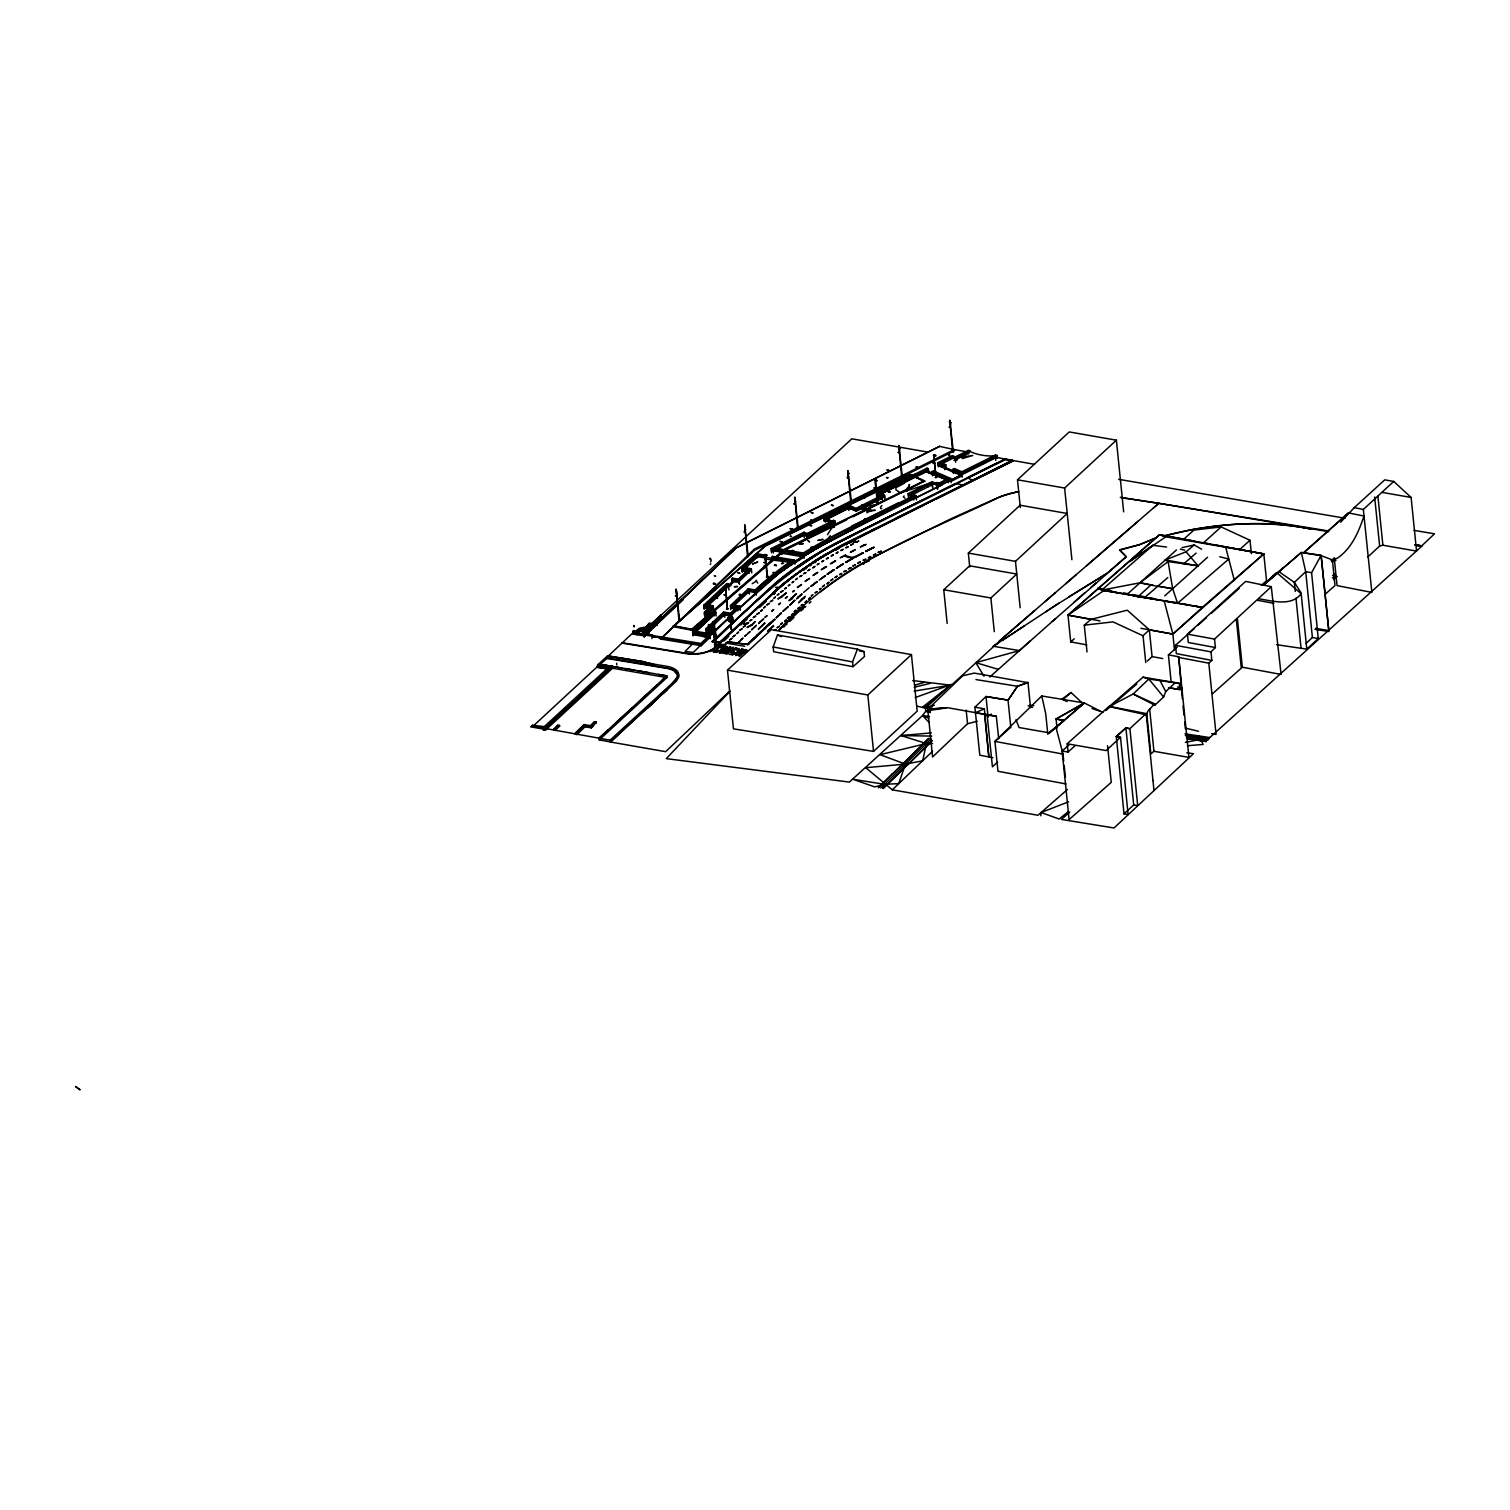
<?xml version="1.0" encoding="UTF-8"?>
<svg xmlns="http://www.w3.org/2000/svg" width="1510" height="1510" viewBox="0 0 1510 1510"><rect width="100%" height="100%" fill="white"/><g stroke="black" fill="none" stroke-linecap="round" stroke-linejoin="round"><path stroke-width="1.5" d="M715.23 646.582L713.248 622.252L715.797 646.582L715.419 633.879L715.627 636.635L714.438 633.747L715.23 636.446L716.061 634.804L715.06 634.634L715.646 636.635L714.74 633.936L714.815 636.427L715.419 633.879L715.608 636.54L714.457 633.728L714.815 636.427L715.627 634.483M848.054 475.537L848.45 474.914M709.322 637.635L708.907 633.52C716.023 629.236 713.551 629.859 712.739 630.746M715.362 633.841L715.23 636.559L716.174 636.371M713.834 637.163C714.74 628.481 714.683 642.618 715.268 645.978L715.985 644.6L716.023 646.582L713.248 622.252L716.117 646.752L713.362 622.252C715.06 631.878 714.06 643.581 716.099 646.695L716.004 644.562L716.117 646.129L714.551 644.808L716.495 644.392L714.551 644.846L716.495 644.392L715.23 644.185M864.739 510.248L867.438 504.812L884.766 496.922L879.556 494.468L925.554 472.045M714.947 622.214C713.683 613.909 715.778 649.3 715.495 646.922L713.286 622.781M862.135 509.606L867.419 506.152L867.438 504.812L855.925 510.474L848.677 508.153L826.782 519.195L835.068 522.762L827.48 534.672M714.211 622.271L715.513 622.856L712.965 622.384L715.551 646.922L715.004 644.638M715.419 646.393L712.965 622.441L714.985 623.234M644.562 635.937L645.789 634.766L645.129 632.35L644.562 635.937L633.256 634.087L632.973 631.331L636.673 631.935L636.956 634.71L638.183 633.52L637.503 631.105L636.673 631.878M715.948 646.356L715.702 644.959L715.948 646.223M904.226 483.294L895.977 487.655L895.883 489.806L899.828 492.524M757.775 583.124L756.076 580.236M715.325 622.611L714.117 622.932M714.305 623.234L714.475 622.214L714.645 623.252M715.457 623.064L714.022 623.158M616.646 663.211L616.76 664.985M648.62 631.652L648.677 633.464L648.432 631.633M714.154 622.46L713.796 622.573M790.806 536.163C790.334 537.126 789.145 535.503 791.599 536.465M811.285 520.176C811.549 520.988 809.454 520.176 811.285 519.987M863.324 505.208L861.606 505.17L863.682 505.303M705.982 618.666C708.888 619.1 702.867 617.703 706.095 618.081M764.003 568.477L764.268 565.401M738.862 580.482L736.465 580.463L738.824 580.444M715.249 633.992C716.363 638.768 714.589 632.747 716.117 635.54M1040.786 815.759L1041.088 812.512L1067.457 789.503M907.227 489.731L907.661 487.655L906.642 490.882L932.217 482.502L937.465 485.522L948.28 480.633L933.822 473.309L931.406 473.876M774.441 564.91L776.14 565.099L774.422 565.438M774.252 573.12L775.423 573.007M774.838 573.29L773.026 572.894L775.083 572.932M907.661 487.655L907.359 490.523L901.206 492.788M948.356 454.755L948.337 454.774M713.551 622.535L714.362 637.088L713.305 622.479M652.754 624.8L652.433 624.083M713.23 630.689L712.173 629.764L713.796 630.595M726.083 586.824L724.875 586.767L728.556 586.786L733.407 582.18L731.652 580.708L732.558 579.84L738.447 580.84L748.828 571.044L741.995 569.893L757.171 555.472L765.778 556.926L764.985 558.964L794.77 562.985L804.056 557.001L781.727 553.226L782.501 551.188L774.592 549.848L774.724 551.018L771.421 551.452L804.283 535.106L807.303 536.428L833.841 523.234L824.101 520.327L848.903 507.983L856.245 511.192L882.142 498.3L876.951 496.054L928.499 470.384L927.216 469.818L876.838 494.865L882.01 497.13L856.132 510.002L848.79 506.813L823.988 519.138L825.29 519.704M738.277 580.822L738.56 582.011L731.765 581.897L733.407 582.18M780.047 541.675L782.35 542.033L780.236 541.203M831.972 513.4L832.274 512.966M875.404 480.331L876.026 479.991M886.899 470.176L889.277 470.573L887.238 469.742M887.087 477.915C888.597 478.085 884.275 477.009 888.258 477.745M916.872 466.892L918.118 467.515L915.702 467.081M916.872 474.857L914.701 474.744L916.608 475.103M933.633 455.284L936.087 477.519L933.614 455.359L936.011 455.831L933.539 455.208L935.634 455.208L934.577 455.491M934.426 463.306C929.915 462.475 937.351 463.796 933.784 463.23M706.699 602.622L709.002 603.377L706.963 602.566M714.268 575.801C716.25 577.009 715.495 575.65 715.381 575.914M715.589 583.766L713.192 583.766L715.57 584.068L713.456 583.124L714.664 583.615M765.74 554.623C766.646 555.208 766.136 552.679 766.08 559.323M765.155 560.191L764.74 556.076L767.269 555.133L765.381 554.849M765.23 562.777L763.815 562.418L765.721 562.852M780.764 549.546L778.933 549.262L781.293 549.319L779.217 548.621L780.198 549.149M790.221 528.802L792.656 529.161L790.202 528.538M811.285 512.475L813.154 513.136L811.191 512.456M862.889 497.602L865.06 497.866L863.795 497.319M862.644 497.149L864.683 497.224L863.418 497.715M794.977 500.98L795.317 501.905M676.537 591.977L676.99 591.92M676.593 595.62L675.329 595.997L676.801 595.582M677.254 593.808L676.48 593.147L676.914 594.223M710.21 558.058L710.04 558.776M710.606 562.003L710.965 561.135M710.889 563.853L710.172 564.325M744.921 527.915L745.487 527.216M745.789 529.481L744.845 528.953L745.449 529.878M745.355 531.237L744.487 531.784M794.977 498.866L794.486 497.715M795.392 503.34L794.486 504.359M795.298 500.905L795.789 501.754M848.167 473.781L849.054 473.404M848.601 477.084L847.11 477.405L847.808 478.141M898.525 452.264L899.507 451.773M899.828 449.999L899.771 449.791M950.054 423.234L950.923 422.649M950.318 421.988L949.28 421.913L950.243 420.988M950.639 424.933L950.734 424.31M950.488 426.537L949.148 427.122M712.55 629.651C711.116 631.029 714.381 629.802 714.287 630.67M712.324 629.67L712.116 630.633L713.211 629.953M714.362 630.274L705.849 628.802L706.265 632.935M949.167 454.736L949.11 455.737L949.79 454.963M848.997 473.404L848.186 473.611M828.518 537.9L830.387 537.56L828.518 537.9L830.274 535.71M711.097 560.229L711.191 559.795M795.43 499.98L795.166 499.64M899.941 447.904L899.885 448.923L899.979 447.923M746.714 623.366L745.185 624.196M745.865 624.045L746.695 623.215M773.177 646.959L777.461 634.993L857.416 649.149L864.022 651.678L864.513 656.454L853.037 666.684L773.667 651.735L773.177 646.959L852.565 661.927L853.037 666.684M747.337 627.16L751.527 624.781M852.565 661.927L857.416 649.149M1174.874 683.048L1165.739 691.58L1163.606 697.016L1154.829 705.208L1133.161 693.996L1109.189 706.605L1146.317 714.872L1148.015 710.965L1154.621 703.811L1133.161 693.996L1148.846 679.047L1179.216 683.294L1179.857 689.579L1168.57 687.73L1179.857 689.579L1181.877 687.937L1177.498 687.05M715.532 636.559L714.759 633.653L714.702 636.295M743.637 623.554L745.128 623.875M863.192 504.925L863.833 505.019M744.203 623.611L744.732 624.366M743.769 624.121L744.902 623.8M715.212 646.091L714.532 634.294L715.57 644.468M882.784 788.333L884.596 784.313L931.009 739.088M713.079 629.727L714.154 630.198M822.686 539.315L817.684 540.391M774.819 565.174L776.517 565.684L774.97 565.136M637.05 630.331L638.787 631.803L638.673 630.444L636.238 633.067L644.298 634.389L649.111 629.689L649.47 630.84L639.73 629.255L639.428 628.122L634.483 632.784L636.654 630.5L646.808 632.086M831.104 513.136L829.877 513.023L831.349 512.872M706.208 618.628L704.509 618.515L705.736 618.628M742.297 572.29L741.882 568.175L757.133 553.774L765.664 555.208L765.117 554.434M810.209 525.593L811.833 525.688L809.888 525.442M831.368 504.944L833.312 505.718L832.048 505.17M875.989 480.18L877.253 480.727L874.894 480.444M638.503 630.803L636.163 632.784M773.724 626.31L772.214 627.254M804.339 597.847L798.771 602.622M804.396 597.752L805.113 596.299L801.451 599.508M715.212 636.106L715.193 635.257M725.649 586.899L727.424 609.077L725.328 586.635M738.239 572.705L739.9 573.234L737.692 572.705M950.885 422.857L950.696 423.196M1263.455 584.785L1301.337 552.433L1321.118 555.303L1311.586 572.686L1318.268 638.522L1306.792 649.13L1276.592 644.694M679.708 621.006L676.046 589.296M747.544 556.756L744.732 524.838M952.678 452.056L949.771 420.139L953.376 451.981M797.582 528.802L794.845 496.998L798.299 528.783M851.489 502.528L847.922 470.818M901.697 477.292L898.809 445.375L902.414 477.217M713.097 634.087L712.569 630.217M899.431 452.283L898.45 452.641M744.808 531.596L744.015 531.935M847.582 477.273L847.922 478.047M794.449 504.265L795.392 503.509M898.167 452.339L899.224 451.716M898.846 452.736L898.865 451.83M950.451 426.518L949.431 427.405M794.845 503.868L794.166 503.604M642.467 631.067C648.451 630.217 645.695 636.012 648.583 629.613L646.393 633.049L642.599 632.426L644.77 628.972L645.11 630.123M715.268 644.77L715.4 646.053L715.344 644.317M636.692 631.822L633.011 631.18L633.785 630.482L634.521 632.916L633.256 634.087M1030.537 707.624L1027.97 682.369L1017.438 686.276L1008.189 700.055L985.992 696.525L974.913 707.19L979.801 755.208L992.882 757.68M1010.813 727.612L1008.038 700.206L1017.438 686.276L1027.989 682.633L974.29 673.101L962.682 675.782L927.744 709.266L932.576 756.944L967.551 723.743L977.215 721.27M728.499 585.729L706.623 606.907L713.399 607.888L707.246 613.381L713.154 614.325L715.816 613.079L695.336 631.897L709.058 635.03L712.795 631.274L705.982 629.991L723.875 614.155L730.689 615.306L737.409 607.983L730.689 607.907L748.318 589.391L755.189 590.618L765.192 581.463L791.731 561.701L758.039 555.944L744.638 568.949L751.433 569.836L739.22 581.199L733.369 581.123L706.623 606.907M857 541.618L854.509 542.26M853.981 541.543L855.358 541.222M730.085 691.146L666.306 758.624L849.356 782.086L922.591 715.551L925.781 711.267L925.517 708.19L916.759 706.095M676.555 590.957L676.48 590.485M899.356 447.224L898.997 446.771M745.185 526.688L744.958 525.593L744.638 526.499M743.505 623.46L744.581 622.875M646.601 631.897L636.956 630.859M880.349 507.36L881.878 505.529M775.215 565.155L774.611 565.212M707.246 613.381L713.399 607.888M728.783 621.403C738.315 617.156 724.498 613.513 728.783 621.403L733.011 621.742L732.558 617.288L728.348 616.948L728.783 621.403L733.011 621.742L728.688 616.627L729.122 621.082L733.011 621.742M809.851 525.14L810.568 525.367M809.87 532.898C809.36 532.181 810.134 533.483 809.624 533.143M707.605 610.474C703.83 609.832 708.851 611.04 706.699 610.682M781.312 549.565L780.387 549.206M874.875 480.067L877.404 502.415L875.724 480.161M917.061 475.046L914.966 474.102L916.174 474.895M765.362 554.604L767.552 576.726M904.112 495.959L903.32 496.828L905.037 498.243M1340.653 522.215L1354.281 507.605L1384.745 479.859L1393.711 481.426L1411.114 497.451L1416.55 551.093L1382.877 545.223L1379.63 546.016L1367.701 557.096M737.994 580.35L736.729 579.897L738.031 580.104M875.724 488.277L873.799 487.956L876.102 487.9M1102.942 712.494L1084.35 702.962L1041.768 695.978L994.939 741.391L997.978 771.27L1066.06 783.954M1182.33 698.866L1178.687 656.737L1168.4 654.906L1171.213 682.595M1198.525 731.255L1185.954 728.273M716.099 652.471L719.515 650.848M721.176 652.773L719.251 652.905L720.1 652.056M730.708 652.358L734.691 648.356M730.349 654.604L728.99 654.075M732.727 652.245L736.993 647.979L735.408 647.658M733.992 652.867L732.407 654.415M734.445 652.395L731.954 654.887L734.596 654.132M734.37 654.359L736.125 652.622M735.2 653.528C738.635 651.376 741.504 645.695 736.616 650.244M741.504 649.187L739.787 650.885M713.192 651.791L714.966 651.791M713.305 651.659L714.928 650.055M718.005 648.79L716.08 650.697M716.891 651.678L717.948 650.621M720.855 647.733L722.516 646.072M719.591 650.772L721.78 648.602M722.101 648.281L724.309 646.072L722.743 645.865M721.006 652.943L725.989 647.96M725.857 648.092L727.273 646.676M722.705 653.037L724.007 653.547M722.969 652.773L726.801 648.941M726.82 648.923L727.914 647.809M727.971 647.752L730.632 646.884L729.896 647.62M724.158 653.396L730.312 647.205M725.725 653.603C737.371 641.712 733.483 648.96 727.178 654.019L725.593 653.755M730.746 654.207L733.539 651.414M732.142 654.679L733.615 653.226M725.668 646.506L722.969 649.187M714.74 633.936L714.947 636.201L714.645 633.615M715.287 649.696L719.364 645.657M719.477 645.544L721.157 645.657L718.137 648.658M721.365 648.998L722.837 647.526M720.685 651.471L719.402 652.754M720.931 651.225L722.158 649.998M721.856 650.3L720.402 651.754M710.021 651.376L711.248 650.149M714.551 652.207L716.419 650.357M744.789 649.734L746.544 649.866L745.374 651.018M746.525 651.754L747.884 650.433M1415.002 545.167L1421.401 546.167L1434.5 533.804L1414.021 530.369M727.291 646.658L725.895 646.28M741.674 649.017L743.373 649.243L740.089 652.452M740.957 651.603C736.049 657.662 734.068 655.057 740.183 650.489M743.618 650.867L744.958 649.564M738.579 655.793L739.9 656.359L746.487 649.942M744.449 653.773L745.034 653.207M744.6 653.622L746.94 651.338M739.409 654.962L741.353 653.075M743.373 651.112L741.693 652.735M902.961 763.815L928.971 738.315L923.969 743.26M903.093 763.626L892.221 774.29L928.99 738.541M907.736 764.588L928.858 743.845M907.887 764.626L928.876 744.071M1187.464 634.143L1245.656 581.388L1271.288 586.692L1214.531 639.089L1187.464 634.143L1188.313 642.505L1215.399 647.545L1214.531 639.089M1211.681 733.652L1216.06 734.445L1208.812 663.173L1211.851 660.399L1210.982 651.867L1215.399 647.545M711.625 626.971L724.649 614.645M928.707 743.826L931.953 740.636M707.85 638.107L731.425 615.797L724.762 614.664M736.842 654.51L739.202 652.245M887.049 784.615L883.048 788.56L907.699 764.362M896.997 775.045L907.869 764.4M928.726 744.034L932.123 740.674M892.202 774.064L878.329 787.729L882.312 784.067M882.142 784.049L892.353 774.083M886.917 784.822L897.129 774.856M652.641 626.839L652.433 623.177L652.49 626.348M652.999 626.367L647.96 625.31L643.619 629.104L649.847 623.328L650.583 628.764L661.323 618.326L660.512 615.401M658.492 620.987L658.096 618.326M652.622 626.216L652.452 623.196M657.869 621.157L658.209 618.043M711.153 627.424L702.018 636.295L703.981 636.559M727.386 641.958L747.827 644.468L728.481 641.769L725.008 645.034L720.364 644.411L724.706 644.506L727.159 642.165M932.5 751.338L892.297 789.824L865.74 767.703L905.415 764.098L922.685 760.813L926.404 743.543L932.519 743.486M649.47 626.31L649.224 624.932C651.829 623.498 645.28 626.461 649.224 625.197L649.3 626.159L651.055 623.517L645.072 629.33M649.64 625.857L660.399 615.495M650.017 626.518L660.644 615.967M650.036 626.82L660.663 616.269M650.074 627.103L660.719 616.835M650.13 627.688L660.757 617.118M650.149 627.971L660.814 617.684M653.094 637.371L652.414 634.955L644.808 633.709L644.241 637.314M650.055 628.613L660.87 618.269L660.512 615.363M655.132 620.61L655.434 623.422M656.34 625.329L649.319 624.932M652.358 634.936L651.867 638.56M575.253 733.105L584.087 724.573L590.429 725.612L594.544 721.667L596.242 721.95L591.373 727.877L585.012 726.838L577.047 734.521L575.367 734.219L584.899 725.725L585.012 726.838M575.367 734.219L584.087 724.573M594.544 721.667L590.542 726.725L590.429 725.612M591.373 727.877L596.242 721.95M932.519 475.782L932.085 471.648L950.941 480.161L961.851 474.725L938.125 464.382L952.508 457.228L955.528 458.53L968.495 452.094L954.301 449.602L754.396 549.055L660.512 639.032L701.319 645.714L709.889 637.447L692.863 634.691L713.192 615.476L713.079 614.287L707.171 613.305L704.49 613.947L704.604 615.117L706.303 615.419L707.171 613.305M715.381 647.073L714.305 634.351L714.551 636.861M742.24 649.338L738.786 652.641M770.006 629.368L767.571 631.161L771.629 627.254M880.726 788.012L884.596 784.313L898.752 783.633L905.415 764.098L880.047 754.679L926.404 743.543L901.074 735.578L931.443 732.878M723.705 641.146L725.366 639.56M739.692 641.429C734.03 646.374 748.243 633.483 741.051 639.787M738.352 653.056L735.729 655.567L737.088 654.264M739.636 651.829L741.75 649.81M748.828 643.279L747.11 644.543L750.149 641.656M749.488 643.392L747.752 644.676L756.284 636.918M772.044 627.424L769.402 629.934M725.442 639.504L728.802 636.295M764.683 623.441L758.303 629.255L764.438 623.12M764.192 623.328L764.909 623.215M791.278 598.205C803.547 588.051 789.994 598.262 792.637 598.564L788.937 600.716L791.202 598.281M748.847 643.26L750.545 641.637M750.885 641.674L755.963 636.861M801.734 599.244L798.677 602.698M747.223 627.499L751.999 624.838M751.074 625.725L754.774 621.705M750.225 641.58L756.944 635.2M752.244 640.013L753.924 638.428M706.812 608.756L706.397 604.642L728.33 583.898L726.65 583.615L703.773 605.227L704.188 609.342M733.294 580.991L728.424 585.597L726.763 585.333L703.849 606.926L710.681 608.096M736.974 633.596L738.673 631.973L736.861 633.577M752.074 624.762L755.226 621.761M746.469 634.993L744.732 636.276L747.601 633.917M753.943 638.409L759.36 633.653M757.322 635.219L762.437 630.387M756.302 636.899L761.455 632.029M729.575 691.221L665.646 751.678L610.663 742.052L676.027 680.217L677.556 675.178L674.045 670.893A21.593 9.947 -5.8 0 0 666.231 668.25L605.812 658.322L633.37 632.388L700.753 643.43L767.854 581.822A404.85 185.22 -5.6 0 1 828.933 541.278M701.319 645.714L701.206 644.525L643.94 634.842L735.861 548.073L939.635 446.356L735.71 548.054M589.428 687.125L608.624 669.005L596.865 667.099L532.596 726.612L545.922 728.047L545.846 726.782L532.464 725.272L530.671 726.857L543.374 729.066L545.846 726.782M660.512 639.032L754.528 550.244L954.433 450.792L954.301 449.602L939.428 446.318M731.954 583.105L732.444 578.141L738.333 579.123L748.715 569.327L741.882 568.175M744.921 571.724L744.505 567.609L757.926 554.925L764.74 556.076M704.792 616.344L704.377 612.23L710.568 606.378L703.773 605.227M739.541 584.389L739.126 580.274L751.319 568.76L744.505 567.609M704.49 613.947L713.192 605.793L706.397 604.642M738.56 582.011L748.828 571.044M704.604 615.117L710.795 609.266L703.981 608.115L726.876 586.503L725.687 587.145M764.985 558.964L765.91 558.096L757.284 556.643L742.127 571.063L748.941 572.215M693.052 635.899L692.637 631.784L713.985 611.625L715.683 611.909L716.099 616.023M771.987 561.342L772.497 556.378L794.524 560.097L794.94 564.212M715.683 611.909L692.75 633.502L709.775 636.276L693.335 652.395L685.068 651.49L692.845 643.562L701.093 644.6M771.704 558.945L772.61 558.077L794.656 561.795L803.924 555.812L774.724 551.018M781.897 554.453L782.388 549.47L803.339 553.019A471.705 217.081 -5.8 0 1 845.562 529.595L913.342 495.884L913.776 499.999M781.595 552.037L785.124 550.905L803.528 554.887L913.512 497.545L908.303 495.053L932.198 482.502M705.849 628.802L723.649 612.003L730.481 613.154L737.295 606.718L730.462 605.567L730.878 609.681M730.462 605.567L748.262 588.768L755.113 589.919L767.722 578.67A471.648 217.062 -5.8 0 1 791.636 560.625L792.052 564.74M708.888 632.35L708.473 628.235L724.441 613.154L731.274 614.306L739.9 606.152L733.086 605L733.501 609.115M733.086 605L749.035 589.919L755.868 591.071L766.797 581.142A473.744 218.025 -5.8 0 1 794.524 560.097M661.644 680.67L666.722 675.876L658.7 674.442M637.843 670.742L666.722 675.876L666.891 677.594L599.225 739.9L610.229 741.901L652.679 703.245M781.482 597.394L786.295 592.845L777.858 598.96L780.972 597.507M747.846 633.332L750.13 631.52L748.45 633.124M757.02 635.125L758.643 633.596M1057 728.16L1056.075 719.081L1084.35 702.962L1049.695 732.897L1019.061 727.537L1015.985 719.704M1259.34 598.866C1272.703 600.961 1291.352 606.699 1301.167 593.732L1276.724 572.649L1263.492 585.144L1283.368 567.609M596.884 667.307L608.7 669.232L610.304 666.004L598.526 664.079L596.884 667.307L598.583 664.759M598.583 664.759L610.38 666.684L608.7 669.232M553.472 720.968L547.469 726.593M558.587 716.136L589.768 686.786M553.83 728.99L557.888 725.159L559.587 725.461L555.642 730.406L553.83 728.99L555.529 729.292L559.587 725.461M553.943 730.104L557.888 725.159M710.096 638.787L709.681 634.672L715.306 629.387L708.473 628.235M666.722 675.876L599.055 738.182L545.129 728.443L565.382 709.7M758.718 633.52L767.552 625.612M759.398 633.615L764.777 628.915M1145.75 662.569L1143.032 635.767L1149.336 629.821L1172.874 634.106L1263.813 553.925L1266.531 580.727L1261.284 585.351M1147.317 661.078L1152.073 656.605L1149.336 629.821L1127.272 610.191L1090.994 619.364L1068.004 615.117L1070.722 641.901L1086.822 644.883M652.509 689.258L657.077 684.974M758.832 590.108L756.019 592.75L749.224 591.467L733.199 606.397L740.032 607.681L737.729 609.851L779.405 573.045M760.795 611.305L762.38 609.813M754.623 626.952L751.527 629.859L756.359 625.348M762.795 630.425L766.155 627.254M764.834 628.858L766.476 627.33M1003.622 637.371L952.753 683.992L915.192 697.582M714.173 630.463L714.4 630.576M713.381 630.651L713.211 630.274M730.047 617.231L731.519 629.953M740.787 624.97L745.562 620.516M754.641 626.933L756.321 625.366M763.833 628.726L767.137 625.612M778.103 616.137L776.216 617.722L781.482 613.003L776.366 617.741M766.193 627.235L769.647 624.366M774.215 630.482L776.102 629.425L775.008 630.444M1305.905 643.562L1312.398 637.503L1305.716 571.724L1301.337 552.433L1263.587 585.219M712.229 641.429L719.288 642.637L712.229 641.429L775.479 582.954A395.96 181.106 -5.6 0 1 835.294 543.336L954.018 484.446A3.7 1.699 -5.6 0 1 958.057 483.898L962.701 485.163L840.938 545.506L815.324 560.399L782.369 584.332L719.723 642.241L713.513 641.788L719.779 642.883L775.555 591.108M712.229 641.863L775.517 583.37A395.922 181.143 -5.6 0 1 835.256 543.713M713.437 641.165C746.733 610.965 777.537 576.952 816.948 554.378M713.513 641.788C754.887 601.527 797.45 560.663 850.753 536.484L1004.924 459.719L1012.304 460.38L996.524 457.398L828.971 541.297M663.154 693.543L667.137 689.844M745.808 620.289L747.507 618.704M759.417 607.605L766.231 601.282M765.174 606.567L763.569 608.058L765.268 606.473M775.385 597.054L773.781 598.545L775.479 596.96M759.19 622.705L763.739 618.779L760.36 621.95M771.874 611.04L773.743 609.493L772.044 611.078M780.141 603.188L778.537 604.679L780.519 603.188M786.955 596.827L785.332 598.356L787.201 596.79M766.91 615.853L764.909 617.363L766.929 615.835M768.703 624.177L774.97 619.421L769.93 624.102M767.231 625.536L774.328 619.289M788.126 606.624L782.859 611.342L788.277 606.661M794.751 600.282L789.994 605.076M767.892 625.65L774.649 619.345M789.824 605.038L794.94 600.282M796.638 598.696L797.846 597.752M784.615 621.497L786.314 619.912L784.615 621.497M802.773 604.585L800.998 605.529L802.886 604.491M805.075 602.433L806.736 600.904L805.226 602.301M778.707 630.331C837.163 563.966 922.251 534.502 999.526 497.073A59.362 27.406 -6.1 0 1 1018.835 491.637A59.419 26.727 -6.1 0 0 997.317 497.923L952.13 518.251L871.893 557.87M779.179 629.934L804.528 606.284M783.728 627.065L784.936 625.933M786.03 624.913L787.125 623.894M789.9 621.308L793.939 617.552M801.036 610.946L803.584 608.587M804.849 607.398L805.849 606.473M809.247 603.302L810.945 601.716M758.945 590.127L758.228 590.806L773.252 577.839L768.477 581.746M733.464 629.443L719.779 642.883M734.237 629.576L713.324 648.696A21.518 9.909 -5.8 0 1 686.823 653.302L622.195 642.713M760.096 622.195L758.643 623.536M779.613 614.551L781.331 612.966M784.728 609.795L786.427 608.209M797.695 597.715L801.98 593.996L800.262 595.563M651.244 624.309L851.81 438.806L928.027 452.132M649.696 625.989L650.3 629.028M610.285 665.721L543.204 727.688L543.43 729.991L545.318 730.312L612.437 668.345L612.192 666.042L610.285 665.721L610.531 668.024L564.174 710.832M612.192 666.042L601.81 675.649M577.103 698.885L612.211 666.382L621.818 667.986M647.941 693.505L637.522 703.15M1020.326 507.549L1017.495 479.802L1069.25 431.935L1116.381 440.184L1123.667 511.852M968.344 553.094L1020.081 505.227L1067.211 513.476L1015.475 561.342L968.344 553.094L969.741 566.967M943.75 589.749L969.628 565.816L1016.758 574.045L990.881 597.979L943.75 589.749L947.166 623.403M1017.495 479.802L1064.625 488.032L1116.381 440.184M727.48 670.119L867.816 694.977L911.436 654.604L917.174 711.172L873.535 751.395L733.445 728.839L727.48 670.119L771.327 629.67L911.436 654.604M1393.711 481.426L1363.341 509.474L1371.873 592.43L1337.048 585.597L1334.198 557.605M1107.547 745.732L1111.266 782.35L1069.099 819.609L1062.134 751.017L1068.004 752.037L1067.174 743.769L1109.152 706.321L1146.166 713.551L1129.895 728.613L1125.894 727.933L1116.286 736.521L1124.025 813.852L1128.083 814.551L1120.533 737.409L1116.286 736.521L1125.894 727.933L1129.914 728.82L1137.709 805.623L1133.708 804.962L1124.025 813.852M1199.921 740.523L1206.396 741.467L1187.313 738.522M543.204 727.688L545.091 728.009L571.006 704.056M572.422 702.754L573.838 701.452M543.43 729.991L551.962 722.139M569.346 706.057L602.396 675.555M657.926 698.413L647.431 708.077L676.235 681.274L678.669 677.462A21.461 10.079 -4.9 0 0 678.783 675.876A21.461 10.079 -5 0 0 667.307 668.099L607.36 657.964L598.696 665.853L598.526 664.079L607.19 656.246L667.137 666.363A21.461 10.079 -5 0 1 678.613 674.158A21.461 10.079 -4.9 0 1 678.5 675.744L672.063 683.332L610.059 740.183L599.055 738.182L599.225 739.843M912.757 680.557L950.413 685.163L925.498 708.171L929.933 709.002M997.506 762.116L992.41 766.835L987.106 714.702L947.11 707.624L927.744 709.266L946.392 707.907L927.876 710.7M1185.407 742.354L1209.812 737.578L1422.061 545.978L1415.512 544.865M599.451 737.786L608.171 729.877M808.473 599.281L810.153 597.752M1263.53 584.748L1276.724 572.649M632.312 707.926L616.325 722.497M808.605 599.149L810.134 597.752M638.673 630.444L640.957 628.349L641.297 629.5L639.73 629.255L641.58 627.631L641.92 628.783L647.224 629.651L643.071 627.877L638.787 631.803M649.357 629.179L645.204 627.405L643.09 629.33L650.697 630.576M642.599 632.426L646.884 628.5L647.224 629.651M646.884 629.953L649.017 628.028M651.225 627.82L653.037 625.819L647.96 625.31M798.337 597.111L800.073 595.544M798.186 597.092L796.789 598.734M801.64 593.958L797.865 597.734M1176.46 549.923L1127.309 594.223L1137.955 596.752L1150.733 585.125L1172.666 588.711L1177.592 603.283L1202.281 607.416L1263.813 553.925L1159.529 534.729L1068.004 615.117L1099.922 620.893M1193.013 605.699L1202.281 607.416L1172.874 634.106L1140.956 628.311M1202.904 543.336L1221.118 526.933L1249.997 540.259L1251.356 553.66M1164.739 595.865L1207.547 557.265M1194.278 541.127L1159.529 534.729L1068.004 615.117L1104.263 590.297L1202.281 607.416M1010.19 727.688L994.939 741.391L1063.021 754.075L1063.719 760.965M1239.748 549.489L1249.997 540.259M1333.519 579.557L1336.803 576.612L1333.33 573.592M775.725 590.957L777.442 589.428L773.913 592.618A386.409 176.783 -5.6 0 1 841.485 545.733L876.178 528.745M1183.727 539.221L1193.957 530.067L1221.118 526.933M1211.851 660.399L1176.347 653.603L1175.497 645.336L1194.429 628.424M1197.864 625.348L1206.471 617.665M1211.643 613.06L1239.163 588.447M1068.004 752.037L1075.007 745.789M1303.432 552.849L1348.411 512.928L1364.002 516.024C1358.585 532.086 1351.752 548.338 1337.275 558.266L1331.782 559.663L1321.137 555.661L1303.715 552.83L1348.411 512.928M1324.629 594.77L1334.991 585.521L1332.405 559.946M989.748 677.027L1030.367 640.919M1212.511 693.713L1242.334 667.212L1281.103 674.442L1271.288 586.692M1052.225 621.535L1126.252 556.869L1119.571 550.112L1139.408 544.695L1156.207 537.805L1139.408 544.751L1119.646 549.829L1126.252 556.624L1106.83 573.479L1068.778 596.865M1055.547 618.59L1019.458 650.583L993.259 646.28L1023.969 626.14M1062.134 751.017L1069.156 744.789M923.271 505.001C872.233 531.52 815.06 554.604 773.044 592.562M1074.044 602.207L1084.935 592.599M1081.481 702.301L1071.043 692.505L1062.889 699.715L1067.174 701.546M1168.4 654.906L1177.177 647.167M792.637 591.995L794.335 590.523L793.127 591.24M1090.711 587.522L1095.864 583.011M1102.64 589.051L1097.996 588.202L1101.658 590.165L1152.828 545.318L1166.588 547.054M1070.722 641.901L1074.252 638.805M1068.552 801.81L1041.088 812.512L1037.955 815.268L892.297 789.824M1069.854 812.002L1061.417 819.42L1114.003 827.971L1193.447 753.735L1186.841 752.773M637.126 631.52L639.372 629.557L649.111 631.142M641.92 628.783L643.77 627.16L645.544 628.556L645.242 627.424M656.85 625.48L648.488 624.14L655.227 624.366L648.96 623.215M783.501 551.433L691.976 630.274L673.082 626.612L766.042 545.072L910.587 474.461L924.667 480.973L852.886 516.798M673.082 626.612L766.438 545.148L910.549 474.744L923.931 480.935L784.766 549.093L691.712 629.236L673.762 625.763M779.575 587.56L781.331 586.05M785.672 588.39C782.237 590.788 787.918 585.823 785.804 588.277M1153.281 508.134L1158.831 503.321L1328.819 531.69M1109.189 706.605L1143.07 677.159L1179.216 683.294M1003.867 637.163L1034.652 610.568M1065.72 583.728L1076.045 574.8M1167.853 577.537L1144.92 597.356L1127.309 594.223M1183.746 563.796L1196.09 553.132M1153.055 585.163L1139.993 582.784L1101.658 590.165L1177.592 603.283L1228.763 559.04L1219.74 556.737M763.305 586.201L767.835 582.294L764.89 584.804M1045.09 601.546L1055.396 592.656M1086.369 565.891L1138.011 521.327M998.657 641.656L1158.831 503.321L1327.12 530.727M1087.011 651.942L1084.293 625.159L1090.994 619.364M673.026 625.971L691.901 629.632L785.181 549.281L924.667 480.973M779.707 587.428L785.389 582.671L783.52 584.2M924.479 707.492L950.413 685.163L914.173 691.108M1064.04 720.402L1084.35 702.962L1056.075 719.081L1064.135 720.44L1048.11 733.539L1064.04 720.402L1056.075 719.081M1105.83 710.568L1136.766 684.03M803.622 592.392L809.19 587.73M781.557 585.842L783.35 584.351M791.127 528.877L791.372 528.802M768.25 581.935L779.424 573.026M817.136 591.712L814.909 592.901L817.363 591.505M1178.687 656.737L1188.936 757.397L1153.942 751.282L1150.865 753.849L1146.826 714.003M1186.086 551.792L1198.034 565.854L1168.098 561.569L1165.324 559.927L1186.086 551.792L1194.24 544.978L1201.564 549.168M801.621 584.596L797.318 587.579L801.319 584.521M746.242 623.743L745.185 624.045M785.691 582.407L787.446 581.01L785.54 582.539M1068.231 811.719L1059.171 819.024L1041.088 812.512M819.571 589.07L821.176 588.409M819.458 589.806L821.062 588.523M775.574 587.447L777.574 587.126M787.616 580.878L789.522 579.349M787.748 580.765L791.636 577.726L789.711 579.217M922.629 707.076L950.413 685.163M773.29 577.802L778.481 573.762L775.479 576.065M811.248 586.22L817.174 581.633M813.248 584.672L817.155 581.633L815.023 583.124M797.129 578.519L795.543 579.746L797.525 578.217M854.433 541.524L855.226 541.429M791.976 577.462L793.826 576.046L791.844 577.556M809.53 578.481L805.038 581.407L809.379 578.443M738.466 580.406L737.692 580.652M716.929 598.507L717.741 597.866L715.74 598.187M707.888 610.965C704.943 610.663 707.341 610.757 706.812 610.72M792.58 550.282L791.769 550.923L793.75 550.603M832.425 527.443L834.426 527.16L832.425 527.443L833.237 526.877M810.945 547.507L812.946 547.167L810.945 547.469M708.945 624.423L708.133 625.083L709.341 624.857M934.01 463.06L932.878 462.438L934.86 463.004M918.42 489.448L919.231 488.844L917.249 489.202L918.42 489.485M801.414 575.857L799.545 576.688L802.112 575.348M828.103 582.501L829.16 582.332L827.14 583.823M827.933 582.634L827.121 583.841M798.28 572.762L796.204 574.272L800.526 571.139L798.394 572.667M1061.908 699.187L1071.043 692.505M789.296 565.816L780.67 572.082L803.622 556.341L784.558 569.213L786.918 567.534M794.354 569.213L786.71 575.423M819.194 580.123L825.479 575.612L821.346 578.594M800.678 571.044L802.791 569.534L800.659 571.044M832.746 579.16L830.651 580.652L832.746 579.16M816.344 573.007C806.227 580.048 822.516 569.874 816.419 572.951M823.214 577.065L825.328 575.574M803.339 570.459L804.358 569.742M1152.828 545.318L1129.537 561.626L1165.777 536.805L1263.813 553.925L1215.135 544.959M791.731 564.174L790.428 565.061L795.978 561.305L794.184 562.494M805.585 568.892L806.585 568.213M831.878 571.139C840.051 565.382 815.721 582.124 834.256 569.704M808.907 565.363L807.718 566.156L809.851 564.74M715.759 635.955L715.683 635.238M1034.539 464.325L1004.867 459.078L848.922 536.692L822.497 550.999L797.922 567.288M820.779 557.058L803.66 568.817M812.833 567.817L815.041 566.344L812.682 567.779M829.519 572.592L827.348 574.045A358.795 163.892 -5.6 0 1 834.124 569.666M810.153 565.816L811.172 565.136M840.957 573.573C836.332 576.329 844.09 573.064 841.07 573.498M810.096 564.589L814.702 561.588L812.418 563.06M1045.883 611.72L1058.982 603.094M1002.281 640.41L1054.603 605.982M799.186 559.191L796.317 561.059L801.716 557.549M810.002 564.646L812.267 563.154M825.385 566.911C813.72 574.121 831.028 564.797 825.46 566.873M1054.999 605.718L1106.811 573.404M993.259 646.299L997.846 643.317M814.89 562.72L815.853 562.097M843.977 571.61L846.374 570.629M846.072 570.818L843.712 571.78M756.019 581.369L752.225 583.653M838.522 566.741L836.521 568.251M836.559 568.232L843.203 563.853A361.173 165.024 -5.6 0 0 836.389 568.213A359.059 164.043 -5.6 0 1 843.392 563.909M834.86 560.984C822.912 568.119 839.277 559.512 834.879 560.965M850.96 567.779L848.299 568.892L851.017 567.76M809.001 553.019L815.287 549.281L809.171 552.924M821.138 557.567L819.836 558.379L832.614 550.848L830.141 552.245M823.12 555.642L998.771 467.194M820.912 551.962L867.797 527.386M826.782 519.195L848.677 508.153M822.327 556.85L830.028 552.32M773.441 625.423L771.742 627.16M987.446 716.419L991.428 714.117M821.874 545.525L815.626 549.093L820.402 546.337M855.528 556.982L853.037 558.36L845.204 555.227C848.752 563.796 876.536 544.865 855.641 556.907M835.709 550.301L836.823 549.678M764.928 554.491L767.155 576.82M823.195 544.77L835.974 537.975M705.982 610.606L706.869 610.908M822.422 545.223L831.802 540.165L829.594 541.335M838.314 548.866L839.447 548.243M868.25 557.907L870.798 556.548L868.646 557.7M843.599 544.865L854.83 539.145L843.524 544.884M829.254 541.486L843.524 534.163L836.521 537.673M834.709 538.636L843.014 534.427L829.443 541.392M995.392 456.246L983.992 463.06L961.964 473.007L953.244 471.403L944.637 467.496L940.768 463.362L952.281 457.643L955.302 458.964L970.213 451.547C994.977 463.117 1019.401 444.846 961.964 473.007M873.629 555.095L875.97 553.887L873.384 555.208M865.796 551.471C888.144 540.24 857.718 555.095 868.25 550.112M835.294 543.732L850.753 536.484M987.332 472.951L1012.304 460.38L1008.623 462.249M997.317 462.853L970.024 476.613A3.643 1.68 -5.7 0 0 969.779 478.991L972.742 480.237L1012.304 460.38M851.583 526.197L898.96 502.566M875.592 528.462L870.534 530.991M1012.38 461.003L896.091 518.742M860.341 546.846L863.286 545.374M845.751 531.369L913.512 497.545M869.949 526.31L895.222 513.645M1004.924 459.719L967.438 477.745M1002.432 460.267L1004.867 459.059M923.346 505.416L841.598 546.167A386.39 176.783 -5.6 0 0 773.799 593.109L713.418 649.13A21.593 9.947 -5.8 0 1 686.823 653.736L622.214 643.166M1013.135 460.512L936.615 498.432M1013.229 460.946L936.672 498.847M863.361 545.337L866.098 544.412L860.587 546.941M824.271 521.573L823.856 517.458L848.639 505.114L855.981 508.304L881.859 495.431L882.274 499.546M823.856 517.458L825.139 518.024L848.507 506.397L855.849 509.587L884.596 495.28L885.011 499.395M928.744 472.819L928.329 468.704L927.027 468.138L876.687 493.185L881.859 495.431M938.371 466.816L937.955 462.702L952.338 455.548L955.358 456.85L968.325 450.414L970.118 450.716L955.207 458.134L952.187 456.832L940.673 462.551L941.108 466.666M879.839 497.149L879.424 493.034L928.329 468.704M771.553 552.717L771.138 548.583L804.018 532.237L807.038 533.54L833.577 520.346L834.879 520.912L835.294 525.027M771.138 548.583L772.95 548.904L803.867 533.521L807.189 535.257L833.728 522.045L826.725 518.987L826.838 520.176M933.652 472.649L932.255 473.347L927.083 471.082L927.197 472.271L928.612 471.554M804.15 533.936L771.289 550.282L773.101 550.584M937.955 462.702L944.411 465.533L945.845 464.816L946.26 468.93M968.608 453.264L955.66 459.719L955.528 458.53M932.085 471.648L933.482 470.969L950.753 478.481L951.168 482.596M834.879 520.912L806.906 534.823L807.322 538.938M866.778 511.588L870.76 509.606M953.433 473.404L953.018 469.289L954.452 468.572L961.832 471.762L995.279 455.114L997.072 455.435L997.374 458.379M866.948 512.721L871.062 510.663M908.567 497.753L908.152 493.638L932.142 481.709L937.314 483.955L948.072 478.613L948.488 482.728M911.304 497.602L910.889 493.487L931.991 482.974L937.163 485.238L950.753 478.481M916.495 499.848L916.079 495.733L846.865 530.161A469.95 216.27 -5.8 0 0 803.792 554.113L781.463 550.338M953.018 469.289L961.681 473.045L997.072 455.435M901.244 510.644L922.893 499.885M939.748 491.524L955.396 483.747M870.874 548.791L873.535 547.469A358.078 163.778 -5.6 0 0 865.626 551.433L865.759 551.49M896.034 518.119L972.742 480.237M866.985 532.747L856.113 538.825M976.026 478.632L966.004 483.559M766.098 545.714L910.643 475.084L924.743 481.614M785.257 549.923L846.544 519.912M835.068 522.743L807.038 536.125L803.981 534.578L774.668 549.81L785.124 550.905M899.092 446.639L898.941 447.036M847.733 472.366L847.846 472.592M710.681 558.87L709.738 558.908M996.298 716.174L984.577 714.891L988.861 757.038L984.388 708.832L975.366 712.739L996.298 716.174L998.714 738.711M856.453 541.863L855.283 542.09M847.808 470.724L850.772 502.566M744.619 524.952L748.243 556.662M854.962 542.203L856.019 541.996M856.076 541.807L853.905 542.449M880.67 508.719L881.764 508.341M934.312 705.208L925.498 708.171L932.293 706.85M1331.612 561.758L1335.954 560.38M915.343 684.974L924.214 682.388M962.134 458.606L972.761 455.51L958.472 457.379M983.992 676.197L975.8 662.645L1019.42 650.621M1331.065 560.285L1335.482 559.096M1332.367 577.802L1336.803 576.612L1332.537 575.48M713.626 630.406L712.399 630.708L713.871 630.463M914.267 687.276L930.16 683.332M714.287 636.88L713.569 634.577M794.694 504.378L794.751 503.283L794.128 504.019M736.635 581.426L739.22 581.199M714.551 644.846L716.495 644.43M1182.103 547.62L1194.24 544.978M676.102 589.183L678.99 621.044M802.867 543.449L799.337 544.147L803.15 543.827M867.419 506.152L874.441 504.925M819.175 539.976L822.931 539.485M1084.293 625.159L1113.021 621.894L1143.032 635.767M953.924 460.342L957.283 460.003M875.139 510.21L868.967 510.795L874.951 510.38M1187.407 745.732L1203.13 744.449L1199.299 735.993M727.348 585.842L730.953 585.767M901.074 735.578L931.727 736.087M715.249 633.992L715.004 636.503M722.667 644.732L725.121 644.902M1186.35 737.012L1207.962 739.73M545.978 728.009L532.596 726.518L532.464 725.272M930.424 711.776L925.781 711.248L930.217 712.55M711.606 649.791L713.192 649.998L709.757 651.622M762.493 609.719L760.663 611.286M928.933 722.252L922.591 715.589L929.462 716.552M1189.653 736.087L1202.564 737.824M1189.691 736.314L1208.981 739.051L1202.507 738.145M1187.332 738.749L1206.301 741.561M1122.138 497.828L1158.831 503.321L1120.307 497.319M1185.539 735.389L1189.729 736.012L1185.444 735.464M704.188 636.597L708.133 637.182M1314.983 629.368L1328.913 631.501L1321.137 555.661M1185.029 733.822L1209.812 737.578M1137.955 596.752L1159.982 600.149M1414.927 544.77L1421.344 545.771L1416.644 545.506M1101.658 590.165L1120.892 593.203M608.247 656.076L645.902 662.078L608.398 655.925M975.97 679.576L1017.438 686.276M1186.709 734.936L1207.622 740.183M598.526 664.136L634.634 670.195M598.696 665.853L666.891 677.594M1118.627 479.312L1345.033 518.251M1311.586 572.686L1305.716 571.724L1294.353 582.369L1295.278 591.429M655.019 620.685L655.68 623.838M656.793 625.159L648.451 623.8M649.81 628.934L650.13 625.838M648.016 625.952L653.113 626.782M647.375 626.876L646.035 626.65L651.188 627.499L654.868 624.14L654.962 625.102M636.692 630.821L646.431 632.086M634.483 632.784L645.789 634.766M597.601 664.947L609.398 666.873M597.658 665.589L609.455 667.552M610.531 668.024L612.437 668.345M596.79 666.382L609.549 668.439M594.638 722.78L596.356 723.063M584.2 725.687L591.259 726.763M649.621 625.687L660.889 615.457L661.078 618.647M643.6 628.764L645.034 629.009M609.587 666.042L598.866 664.287L599.149 667.024M1315.55 628.349L1328.762 630.557L1321.118 555.303M707.284 614.476L713.192 615.476M1008.038 700.206L985.992 696.525L988.087 717.08M771.572 557.228L791.636 560.625M731.538 578.991L739.126 580.274M728.348 616.948L732.218 617.609L732.671 622.063L732.558 617.288M708.907 633.52L695.279 631.218L695.695 635.332M692.637 631.784L709.681 634.672M644.147 633.275L646.053 633.596M644.298 636.05L643.94 634.842M625.027 668.534L649.073 672.724M558.002 726.272L559.7 726.574M730.255 617.552L731.312 629.632M725.857 643.052L744.77 646.28M641.127 661.833L652.886 663.853M704.377 612.23L706.076 612.513L706.491 616.627M1381.914 492.354L1411.114 497.451M1312.398 637.503L1318.268 638.522M974.913 707.19L984.388 708.832M1067.174 743.769L1106.132 750.583L1120.514 737.276L1116.305 736.635M859.416 650.867L864.022 651.678M1166.588 601.32L1177.592 603.283M1165.324 559.927L1198.034 565.854M1159.586 586.352L1172.666 588.711L1168.098 561.569L1139.993 582.784L1150.733 585.125M1152.073 656.605L1162.757 658.568M1205.867 543.26L1210.51 544.11M1107.264 589.919L1111.907 590.769M1123.497 592.901L1128.121 593.751M1132.764 594.6L1144.353 596.733M1148.978 597.601L1153.621 598.451M1174.478 602.282L1179.102 603.151M1183.746 604L1188.37 604.849M1175.497 645.336L1210.982 651.867M1029.877 705.076L1033.803 705.793M1257.924 600.357L1273.893 603.377M1178.102 657.341L1208.812 663.173M1354.281 507.605L1363.341 509.474M726.291 594.846L723.894 594.676L725.819 594.94M1180.31 549.074L1184.822 550.225M975.8 662.645L998.336 669.383M1143.07 677.159L1148.846 679.047L1163.606 697.016M1092.07 708.549L1099.808 711.116M1159.529 534.729L1165.777 536.805M1097.996 588.202L1104.263 590.297M922.591 715.589L928.744 718.099M1028.178 705.717L1032.387 707.454M777.461 634.993L781.387 636.616M910.889 493.487L916.079 495.733M908.152 493.638L913.342 495.884M927.197 472.271L951.055 481.35L961.983 475.895L938.238 465.552L952.621 458.398L952.508 457.228M879.424 493.034L884.596 495.28M940.673 462.551L945.845 464.816M948.28 480.633L927.102 471.271L932.595 473.668M1279.215 571.875L1294.353 582.369L1301.073 592.845L1306.792 649.13M774.592 572.592L773.271 572.403L774.498 573.177M714.287 634.276L714.74 637.031M1197.996 735.785L1201.243 739.164M1160.322 681.218L1165.739 691.58M643.864 634.313L645.978 632.331M644.808 633.709L645.468 636.125M1055.886 727.065L1063.021 754.075M1225.837 547.828L1234.406 580.614M1164.304 601.301L1172.874 634.106L1174.459 649.734M643.128 627.896L643.411 629.028M648.904 630.746L648.62 629.632L646.393 633.049M640.995 628.387L641.297 629.5M714.966 644.883L715.4 646.959L715.362 644.487L715.381 645.997M1041.768 695.978L1045.732 713.796L1047.808 734.219M1154.621 703.811L1154.829 705.208M1377.913 496.224L1382.877 545.223M1374.647 497.016L1379.63 546.016M1295.976 598.243L1301.035 648.13M1237.426 619.006L1242.334 667.212M1236.331 619.327L1241.22 667.401M1183.028 705.793L1183.972 715.023M1184.67 721.931L1185.369 728.858M1149.657 709.077L1153.942 751.282M1146.166 713.551L1152.979 780.519M1125.894 727.933L1133.708 804.962M1064.625 488.032L1071.911 559.7M1064.191 765.57L1065.362 777.065M1015.475 561.342L1020.175 607.718M995.279 455.114L995.807 460.38M990.881 597.979L994.297 631.652M968.325 450.414L968.684 453.887M961.832 471.762L962.247 475.877M961.681 473.045L962.096 477.16M955.207 458.134L955.622 462.249M954.452 468.572L954.867 472.687M944.411 465.533L944.826 469.648M966.155 710.04L967.551 723.743M937.314 483.955L937.729 488.07M937.163 485.238L937.597 489.353M933.482 470.969L933.916 475.084M932.142 481.709L932.765 487.881M931.991 482.974L932.406 487.107M927.027 468.138L927.461 472.252M856.132 510.002L856.245 511.192M848.639 505.114L849.073 509.229M867.816 694.977L873.535 751.395M848.507 506.397L848.922 510.512M833.577 520.346L833.992 524.461M825.139 518.024L825.574 522.139M807.038 533.54L807.472 537.673M804.018 532.237L804.302 537.635M803.792 554.113L804.207 558.228M803.339 553.019L803.754 557.133M792.656 576.801L782.444 584.974M782.388 549.47L782.803 553.585M772.95 548.904L773.365 553.019M772.497 556.378L772.912 560.493M757.133 553.774L757.548 557.888M755.868 591.071L756.284 595.185M755.113 589.919L755.528 594.034M751.319 568.76L751.753 572.875M748.715 569.327L749.13 573.441M749.035 589.919L749.451 594.034M748.262 588.768L748.677 592.883M738.333 579.123L738.749 583.237M739.9 606.152L740.334 610.266M737.295 606.718L737.71 610.833M732.444 578.141L732.86 582.256M728.33 583.898L728.952 590.07M731.274 614.306L731.689 618.42M730.481 613.154L730.897 617.269M726.65 583.615L727.065 587.73M724.441 613.154L724.857 617.269M723.649 612.003L724.064 616.118M713.192 605.793L713.607 609.908M713.985 611.625L714.4 615.74M715.306 629.387L715.721 633.502M710.568 606.378L711.002 610.493M657.832 618.005L658.379 621.233M607.19 656.246L607.36 657.964M610.059 740.202L610.229 741.901M576.933 733.407L577.047 734.521M555.529 729.292L555.642 730.406M545.091 728.009L545.318 730.312M1152.961 780.274L1153.98 790.579M715.627 646.959L715.608 644.997L715.721 647.129M715.702 644.959L715.702 647.073M820.005 592.298A343.657 157.191 -5.6 0 1 871.931 557.888M735.106 604.623L735.087 606.756L733.199 606.397L735.106 604.623M713.06 622.516L714.287 634.521L713.06 622.365M713.758 634.37L713.852 637.163L713.758 634.37M909.454 484.559L907.359 490.523L909.454 484.559M677.027 640.693L653.113 636.503L692.845 643.562L677.065 640.693M742.071 628.783L739.749 630.293L742.071 628.783M735.766 548.036L644.072 636.031L735.899 548.092M759.096 612.89L756.755 614.4L759.096 612.89M731.878 638.428L729.556 639.957L731.878 638.428M735.276 635.2L732.954 636.729L735.276 635.2M681.425 599.262L643.845 634.634L645.733 634.955L683.313 599.583L681.425 599.262M745.374 625.687L743.147 627.084L745.374 625.668M747.639 623.554C744.619 624.838 751.149 620.327 747.639 623.554M751.753 619.723L749.96 620.723L751.753 619.723M755.679 616.061L753.358 617.552L755.679 616.061M769.307 603.377L766.967 604.887L769.307 603.377M772.591 600.319L770.383 601.716L772.705 600.225M777.216 627.669L779.462 626.291L777.216 627.669M787.427 618.156L789.711 616.76L787.427 618.156M791.466 615.117L793.109 613.588L791.466 615.117M778.82 593.864L777.178 595.374L778.877 593.789M782.274 622.951L780.576 624.536L782.274 622.951M795.883 610.285L794.241 611.814L795.883 610.285M797.639 608.643L799.923 607.247L797.639 608.643M774.781 593.317L774.101 593.958L774.781 593.317M780.651 592.184L782.992 590.731L780.651 592.184M777.782 589.126L779.368 587.73L777.782 589.126M812.776 594.732L811.285 596.035L812.776 594.732M789.503 585.163C785.577 587.843 791.636 582.709 789.503 585.163M792.976 582.35C789.428 584.2 796.223 579.481 792.976 582.35M813.041 584.653L811.096 586.182L813.041 584.653M824.517 585.201L822.535 586.729L824.517 585.201M779.953 572.63L778.952 573.404L784.219 569.478L779.953 572.63M794.128 575.82L795.997 574.423L794.128 575.82M813.059 534.238L812.248 534.88L814.249 534.521L813.059 534.238M739.824 594.355L739.013 594.997L740.995 594.638L739.824 594.355M782.293 563.079L781.5 563.721L783.482 563.362L782.293 563.079M767.174 576.31L766.363 576.952L768.363 576.594L767.174 576.31M727.254 608.492L726.442 609.134L728.443 608.775L727.254 608.492M889.22 491.618L888.409 492.26L890.39 491.901L889.22 491.618M877.159 501.849L876.347 502.49L878.348 502.132L877.159 501.849M707.869 632.331L707.058 632.973L709.058 632.615L707.869 632.331M864.966 518.987L864.154 519.629L866.155 519.27L864.966 518.987M935.917 476.952L935.105 477.594L937.087 477.236L935.917 476.952M801.527 571.743L801.527 571.743M805.812 572.667L803.679 573.649L805.812 572.667M836.842 580.67L836.842 580.67M803.075 569.346L805.094 567.949L803.075 569.346M838.975 579.179L838.975 579.179M809.775 569.383L807.926 570.648L809.775 569.383M805.377 567.76L807.454 566.344L805.377 567.76M836.993 576.216L834.879 577.669L837.031 576.178M841.145 577.707L841.145 577.707M808.473 566.929L808.473 566.929M843.335 576.235L843.335 576.235M845.543 574.763L845.543 574.763M813.248 563.777L813.248 563.777M818.514 564.079C814.249 566.495 821.27 561.758 818.514 564.079M847.789 573.309L847.789 573.309M814.928 561.437L817.174 560.021L814.928 561.437M850.073 571.856L850.073 571.856M817.401 559.889L819.666 558.473L817.401 559.889M822.988 561.248C818.665 563.494 826.102 558.738 822.988 561.248M852.376 570.402L852.376 570.402M806.925 554.302L802.659 556.963A330.898 151.415 -5.6 0 1 808.511 553.283L806.944 554.302M810.492 552.094L806.397 554.642L813.21 550.508L810.492 552.094M827.952 558.209C823.327 560.72 830.085 556.171 827.952 558.209M854.717 568.987L854.717 568.987M857.076 567.552L857.076 567.552M855.377 564.627L852.999 566.042L855.377 564.627M859.473 566.137L859.473 566.137M828.292 554.529L828.292 554.529M819.194 547.016L816.325 548.696L828.707 541.769L819.194 547.016M831.633 555.567C829.179 557.756 836.71 552.981 831.67 555.548M861.889 564.74L861.889 564.74M852.81 558.247L845.581 562.418L852.98 558.266A359.418 164.269 -5.6 0 0 845.713 562.475A357.945 163.646 -5.6 0 1 852.961 558.266M845.487 555.265L840.183 557.813L845.581 555.208M860.247 561.814L857.812 563.211L860.247 561.814M864.324 563.343L863.456 563.834L864.324 563.343M833.539 551.509L833.539 551.509M837.37 552.735C832.916 554.963 840.447 550.225 837.446 552.698M834.105 550.017L832.784 550.754L835.275 549.357L834.105 550.017M866.797 561.965L865.891 562.475L866.797 561.965M863.248 560.153L865.74 559.266L863.248 560.153M836.785 548.526L835.445 549.262L843.543 544.902L836.785 548.526M842.429 549.923C837.389 552.169 845.827 547.677 842.429 549.923M869.307 560.587L868.458 561.059L869.307 560.587M841.617 547.073L841.617 547.073M852.64 550.886C844.43 555.831 861.606 546.488 852.678 550.867M844.354 545.62L844.354 545.62M847.544 546.752C842.07 549.734 850.942 545.903 847.544 546.752M847.129 544.166L846.261 544.619L847.129 544.166M849.941 542.732L849.035 543.185L849.941 542.732M853.056 543.902L850.753 545.072L853.056 543.902M928.178 486.786L911.058 495.412L916.23 497.677L942.164 484.899L936.993 482.445L928.178 486.786M852.754 541.297L850.772 542.317L855.604 539.901L852.754 541.297M878.197 552.283L881.255 551.244L878.197 552.283M847.053 532.407L844.864 533.502L853.376 529.293L847.053 532.407M858.662 541.09L856 542.411L858.662 541.09M757.567 562.022L752.716 563.909L757.567 562.022M884.596 784.313L874.724 786.899L852.886 779.254L884.596 784.313M1191.371 529.746L1162.794 536.239C1210.907 523.517 1261.832 519.421 1310.906 529.066C1271.59 520.554 1230.744 522.837 1191.371 529.746M734.426 586.729L737.503 586.522L734.426 586.729M809.473 541.807L808.114 540.655L809.473 541.807M78.501 1088.672L75.5 1086.464L80.105 1089.861L78.501 1088.672M634.106 626.688L633.766 625.536L634.106 626.688M863.078 552.792A360.494 164.816 -5.6 0 0 855.49 556.888A362.853 165.873 -5.6 0 1 863.003 552.773"/></g></svg>
